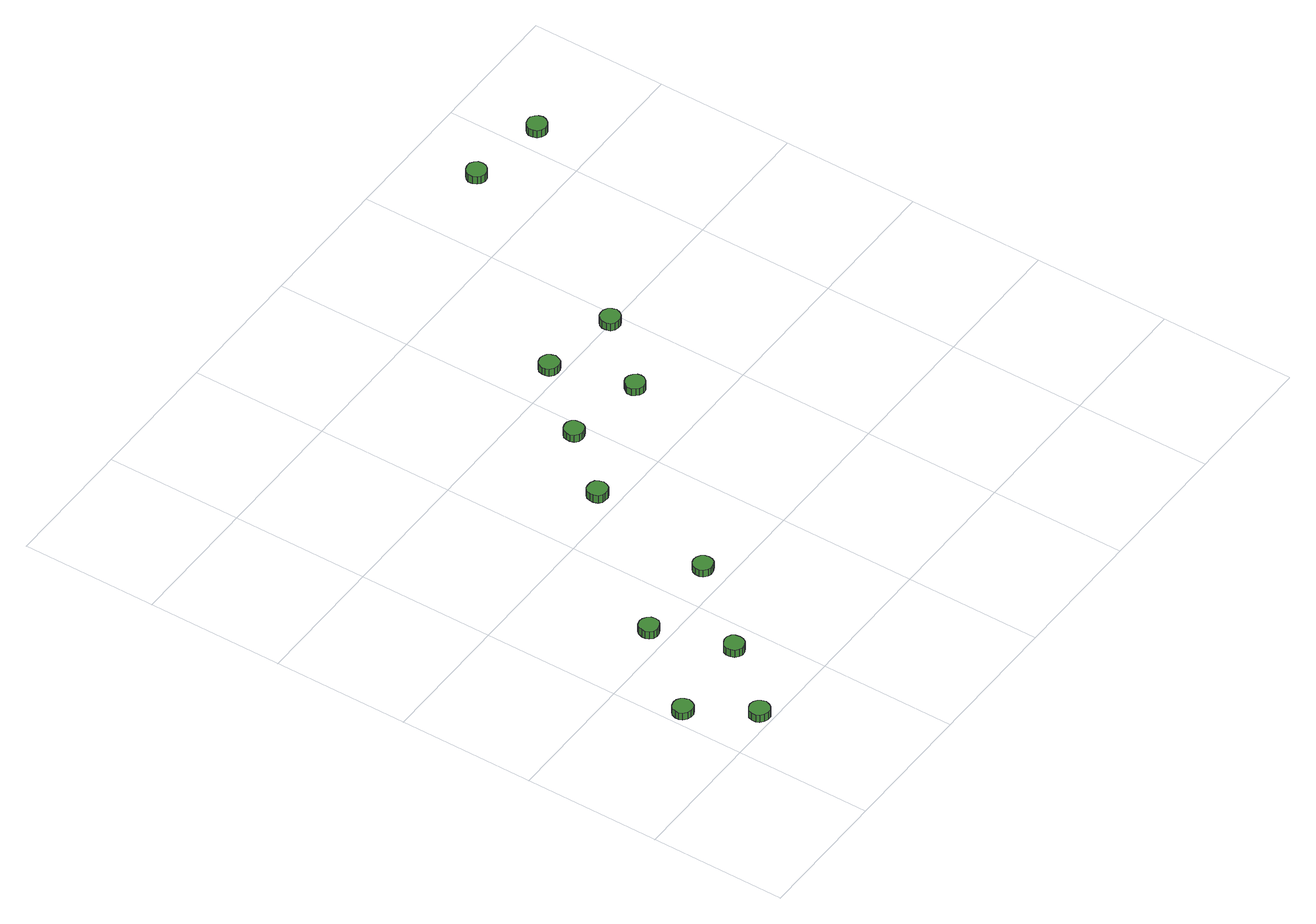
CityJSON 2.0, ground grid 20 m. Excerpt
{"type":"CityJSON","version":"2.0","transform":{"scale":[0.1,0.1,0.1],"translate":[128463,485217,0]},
"CityObjects":{
"tree1":{"type":"SolitaryVegetationObject","attributes":{"function":"something"},"geometry":[{"type":"MultiSurface","lod":"1","boundaries":[[[0,1,2,3,4,5,6,7,8,9,10,11,12,13,14]],[[15,16,17,18,19,20,21,22,23,24,25,26,27,28,29]],[[0,29,28,1]],[[1,28,27,2]],[[2,27,26,3]],[[3,26,25,4]],[[4,25,24,5]],[[5,24,23,6]],[[6,23,22,7]],[[7,22,21,8]],[[8,21,20,9]],[[9,20,19,10]],[[10,19,18,11]],[[11,18,17,12]],[[12,17,16,13]],[[13,16,15,14]],[[14,15,29,0]]]}]},
"tree2":{"type":"SolitaryVegetationObject","attributes":{"function":"something"},"geometry":[{"type":"MultiSurface","lod":"1","boundaries":[[[30,31,32,33,34,35,36,37,38,39,40,41,42,43,44]],[[45,46,47,48,49,50,51,52,53,54,55,56,57,58,59]],[[30,59,58,31]],[[31,58,57,32]],[[32,57,56,33]],[[33,56,55,34]],[[34,55,54,35]],[[35,54,53,36]],[[36,53,52,37]],[[37,52,51,38]],[[38,51,50,39]],[[39,50,49,40]],[[40,49,48,41]],[[41,48,47,42]],[[42,47,46,43]],[[43,46,45,44]],[[44,45,59,30]]]}]},
"tree3":{"type":"SolitaryVegetationObject","attributes":{"function":"something"},"geometry":[{"type":"MultiSurface","lod":"1","boundaries":[[[60,61,62,63,64,65,66,67,68,69,70,71,72,73,74]],[[75,76,77,78,79,80,81,82,83,84,85,86,87,88,89]],[[60,89,88,61]],[[61,88,87,62]],[[62,87,86,63]],[[63,86,85,64]],[[64,85,84,65]],[[65,84,83,66]],[[66,83,82,67]],[[67,82,81,68]],[[68,81,80,69]],[[69,80,79,70]],[[70,79,78,71]],[[71,78,77,72]],[[72,77,76,73]],[[73,76,75,74]],[[74,75,89,60]]]}]},
"tree4":{"type":"SolitaryVegetationObject","attributes":{"function":"something"},"geometry":[{"type":"MultiSurface","lod":"1","boundaries":[[[90,91,92,93,94,95,96,97,98,99,100,101,102,103,104]],[[105,106,107,108,109,110,111,112,113,114,115,116,117,118,119]],[[90,119,118,91]],[[91,118,117,92]],[[92,117,116,93]],[[93,116,115,94]],[[94,115,114,95]],[[95,114,113,96]],[[96,113,112,97]],[[97,112,111,98]],[[98,111,110,99]],[[99,110,109,100]],[[100,109,108,101]],[[101,108,107,102]],[[102,107,106,103]],[[103,106,105,104]],[[104,105,119,90]]]}]},
"tree5":{"type":"SolitaryVegetationObject","attributes":{"function":"something"},"geometry":[{"type":"MultiSurface","lod":"1","boundaries":[[[120,121,122,123,124,125,126,127,128,129,130,131,132,133,134]],[[135,136,137,138,139,140,141,142,143,144,145,146,147,148,149]],[[120,149,148,121]],[[121,148,147,122]],[[122,147,146,123]],[[123,146,145,124]],[[124,145,144,125]],[[125,144,143,126]],[[126,143,142,127]],[[127,142,141,128]],[[128,141,140,129]],[[129,140,139,130]],[[130,139,138,131]],[[131,138,137,132]],[[132,137,136,133]],[[133,136,135,134]],[[134,135,149,120]]]}]},
"tree6":{"type":"SolitaryVegetationObject","attributes":{"function":"something"},"geometry":[{"type":"MultiSurface","lod":"1","boundaries":[[[150,151,152,153,154,155,156,157,158,159,160,161,162,163,164]],[[165,166,167,168,169,170,171,172,173,174,175,176,177,178,179]],[[150,179,178,151]],[[151,178,177,152]],[[152,177,176,153]],[[153,176,175,154]],[[154,175,174,155]],[[155,174,173,156]],[[156,173,172,157]],[[157,172,171,158]],[[158,171,170,159]],[[159,170,169,160]],[[160,169,168,161]],[[161,168,167,162]],[[162,167,166,163]],[[163,166,165,164]],[[164,165,179,150]]]}]},
"tree7":{"type":"SolitaryVegetationObject","attributes":{"function":"something"},"geometry":[{"type":"MultiSurface","lod":"1","boundaries":[[[180,181,182,183,184,185,186,187,188,189,190,191,192,193,194]],[[195,196,197,198,199,200,201,202,203,204,205,206,207,208,209]],[[180,209,208,181]],[[181,208,207,182]],[[182,207,206,183]],[[183,206,205,184]],[[184,205,204,185]],[[185,204,203,186]],[[186,203,202,187]],[[187,202,201,188]],[[188,201,200,189]],[[189,200,199,190]],[[190,199,198,191]],[[191,198,197,192]],[[192,197,196,193]],[[193,196,195,194]],[[194,195,209,180]]]}]},
"tree8":{"type":"SolitaryVegetationObject","attributes":{"function":"something"},"geometry":[{"type":"MultiSurface","lod":"1","boundaries":[[[210,211,212,213,214,215,216,217,218,219,220,221,222,223,224]],[[225,226,227,228,229,230,231,232,233,234,235,236,237,238,239]],[[210,239,238,211]],[[211,238,237,212]],[[212,237,236,213]],[[213,236,235,214]],[[214,235,234,215]],[[215,234,233,216]],[[216,233,232,217]],[[217,232,231,218]],[[218,231,230,219]],[[219,230,229,220]],[[220,229,228,221]],[[221,228,227,222]],[[222,227,226,223]],[[223,226,225,224]],[[224,225,239,210]]]}]},
"tree9":{"type":"SolitaryVegetationObject","attributes":{"function":"something"},"geometry":[{"type":"MultiSurface","lod":"1","boundaries":[[[240,241,242,243,244,245,246,247,248,249,250,251,252,253,254]],[[255,256,257,258,259,260,261,262,263,264,265,266,267,268,269]],[[240,269,268,241]],[[241,268,267,242]],[[242,267,266,243]],[[243,266,265,244]],[[244,265,264,245]],[[245,264,263,246]],[[246,263,262,247]],[[247,262,261,248]],[[248,261,260,249]],[[249,260,259,250]],[[250,259,258,251]],[[251,258,257,252]],[[252,257,256,253]],[[253,256,255,254]],[[254,255,269,240]]]}]},
"tree10":{"type":"SolitaryVegetationObject","attributes":{"function":"something"},"geometry":[{"type":"MultiSurface","lod":"1","boundaries":[[[270,271,272,273,274,275,276,277,278,279,280,281,282,283,284]],[[285,286,287,288,289,290,291,292,293,294,295,296,297,298,299]],[[270,299,298,271]],[[271,298,297,272]],[[272,297,296,273]],[[273,296,295,274]],[[274,295,294,275]],[[275,294,293,276]],[[276,293,292,277]],[[277,292,291,278]],[[278,291,290,279]],[[279,290,289,280]],[[280,289,288,281]],[[281,288,287,282]],[[282,287,286,283]],[[283,286,285,284]],[[284,285,299,270]]]}]},
"tree11":{"type":"SolitaryVegetationObject","attributes":{"function":"something"},"geometry":[{"type":"MultiSurface","lod":"1","boundaries":[[[300,301,302,303,304,305,306,307,308,309,310,311,312,313,314]],[[315,316,317,318,319,320,321,322,323,324,325,326,327,328,329]],[[300,329,328,301]],[[301,328,327,302]],[[302,327,326,303]],[[303,326,325,304]],[[304,325,324,305]],[[305,324,323,306]],[[306,323,322,307]],[[307,322,321,308]],[[308,321,320,309]],[[309,320,319,310]],[[310,319,318,311]],[[311,318,317,312]],[[312,317,316,313]],[[313,316,315,314]],[[314,315,329,300]]]}]},
"tree12":{"type":"SolitaryVegetationObject","attributes":{"function":"something"},"geometry":[{"type":"MultiSurface","lod":"1","boundaries":[[[330,331,332,333,334,335,336,337,338,339,340,341,342,343,344]],[[345,346,347,348,349,350,351,352,353,354,355,356,357,358,359]],[[330,359,358,331]],[[331,358,357,332]],[[332,357,356,333]],[[333,356,355,334]],[[334,355,354,335]],[[335,354,353,336]],[[336,353,352,337]],[[337,352,351,338]],[[338,351,350,339]],[[339,350,349,340]],[[340,349,348,341]],[[341,348,347,342]],[[342,347,346,343]],[[343,346,345,344]],[[344,345,359,330]]]}]}
},
"vertices":[
[33,102,21],[31,108,21],[28,113,21],[23,116,21],[17,117,21],[11,115,21],[6,111,21],[4,105,21],[4,99,21],[6,94,21],[11,90,21],[17,88,21],[23,88,21],[28,91,21],[31,96,21],[31,96,9],[28,91,9],[23,88,9],[17,88,9],[11,90,9],[6,94,9],[4,99,9],[4,105,9],[6,111,9],[11,115,9],[17,117,9],[23,116,9],[28,113,9],[31,108,9],[33,102,9],
[85,15,23],[83,21,23],[80,26,23],[75,29,23],[69,30,23],[63,28,23],[58,24,23],[56,18,23],[56,12,23],[58,7,23],[63,3,23],[69,1,23],[75,1,23],[80,4,23],[83,9,23],[83,9,10],[80,4,10],[75,1,10],[69,1,10],[63,3,10],[58,7,10],[56,12,10],[56,18,10],[58,24,10],[63,28,10],[69,30,10],[75,29,10],[80,26,10],[83,21,10],[85,15,10],
[170,114,21],[169,120,21],[166,125,21],[160,128,21],[154,128,21],[149,126,21],[144,122,21],[142,117,21],[142,111,21],[144,105,21],[149,101,21],[154,99,21],[160,100,21],[166,103,21],[169,108,21],[169,108,8],[166,103,8],[160,100,8],[154,99,8],[149,101,8],[144,105,8],[142,111,8],[142,117,8],[144,122,8],[149,126,8],[154,128,8],[160,128,8],[166,125,8],[169,120,8],[170,114,8],
[138,227,19],[137,233,19],[133,238,19],[128,241,19],[122,242,19],[116,240,19],[112,236,19],[110,230,19],[110,224,19],[112,219,19],[116,215,19],[122,213,19],[128,214,19],[133,217,19],[137,221,19],[137,221,6],[133,217,6],[128,214,6],[122,213,6],[116,215,6],[112,219,6],[110,224,6],[110,230,6],[112,236,6],[116,240,6],[122,242,6],[128,241,6],[133,238,6],[137,233,6],[138,227,6],
[277,236,17],[276,241,17],[273,246,17],[267,249,17],[261,250,17],[256,248,17],[251,244,17],[249,239,17],[249,232,17],[251,227,17],[256,223,17],[261,221,17],[267,222,17],[273,225,17],[276,230,17],[276,230,5],[273,225,5],[267,222,5],[261,221,5],[256,223,5],[251,227,5],[249,232,5],[249,239,5],[251,244,5],[256,248,5],[261,250,5],[267,249,5],[273,246,5],[276,241,5],[277,236,5],
[317,430,18],[315,436,18],[312,441,18],[306,444,18],[300,444,18],[295,443,18],[290,439,18],[288,433,18],[288,427,18],[290,421,18],[295,417,18],[300,416,18],[306,416,18],[312,419,18],[315,424,18],[315,424,5],[312,419,5],[306,416,5],[300,416,5],[295,417,5],[290,421,5],[288,427,5],[288,433,5],[290,439,5],[295,443,5],[300,444,5],[306,444,5],[312,441,5],[315,436,5],[317,430,5],
[395,521,17],[394,527,17],[391,532,17],[385,535,17],[379,535,17],[374,533,17],[369,529,17],[367,524,17],[367,518,17],[369,512,17],[374,508,17],[379,506,17],[385,507,17],[391,510,17],[394,515,17],[394,515,5],[391,510,5],[385,507,5],[379,506,5],[374,508,5],[369,512,5],[367,518,5],[367,524,5],[369,529,5],[374,533,5],[379,535,5],[385,535,5],[391,532,5],[394,527,5],[395,521,5],
[514,504,17],[513,509,17],[509,514,17],[504,517,17],[498,518,17],[492,516,17],[488,512,17],[485,507,17],[485,500,17],[488,495,17],[492,491,17],[498,489,17],[504,490,17],[509,493,17],[513,498,17],[513,498,5],[509,493,5],[504,490,5],[498,489,5],[492,491,5],[488,495,5],[485,500,5],[485,507,5],[488,512,5],[492,516,5],[498,518,5],[504,517,5],[509,514,5],[513,509,5],[514,504,5],
[482,618,17],[480,624,17],[477,629,17],[472,632,17],[466,633,17],[460,631,17],[455,627,17],[453,621,17],[453,615,17],[455,610,17],[460,606,17],[466,604,17],[472,604,17],[477,607,17],[480,612,17],[480,612,5],[477,607,5],[472,604,5],[466,604,5],[460,606,5],[455,610,5],[453,615,5],[453,621,5],[455,627,5],[460,631,5],[466,633,5],[472,632,5],[477,629,5],[480,624,5],[482,618,5],
[600,601,17],[598,607,17],[595,612,17],[589,615,17],[583,615,17],[578,614,17],[573,610,17],[571,604,17],[571,598,17],[573,592,17],[578,588,17],[583,587,17],[589,587,17],[595,590,17],[598,595,17],[598,595,4],[595,590,4],[589,587,4],[583,587,4],[578,588,4],[573,592,4],[571,598,4],[571,604,4],[573,610,4],[578,614,4],[583,615,4],[589,615,4],[595,612,4],[598,607,4],[600,601,4],
[731,903,19],[730,909,19],[726,914,19],[721,917,19],[715,917,19],[709,915,19],[705,911,19],[702,906,19],[702,900,19],[705,894,19],[709,890,19],[715,888,19],[721,889,19],[726,892,19],[730,897,19],[730,897,6],[726,892,6],[721,889,6],[715,888,6],[709,890,6],[705,894,6],[702,900,6],[702,906,6],[705,911,6],[709,915,6],[715,917,6],[721,917,6],[726,914,6],[730,909,6],[731,903,6],
[850,887,18],[848,893,18],[845,897,18],[840,901,18],[834,901,18],[828,899,18],[823,895,18],[821,890,18],[821,884,18],[823,878,18],[828,874,18],[834,872,18],[840,873,18],[845,876,18],[848,881,18],[848,881,5],[845,876,5],[840,873,5],[834,872,5],[828,874,5],[823,878,5],[821,884,5],[821,890,5],[823,895,5],[828,899,5],[834,901,5],[840,901,5],[845,897,5],[848,893,5],[850,887,5]
]}
